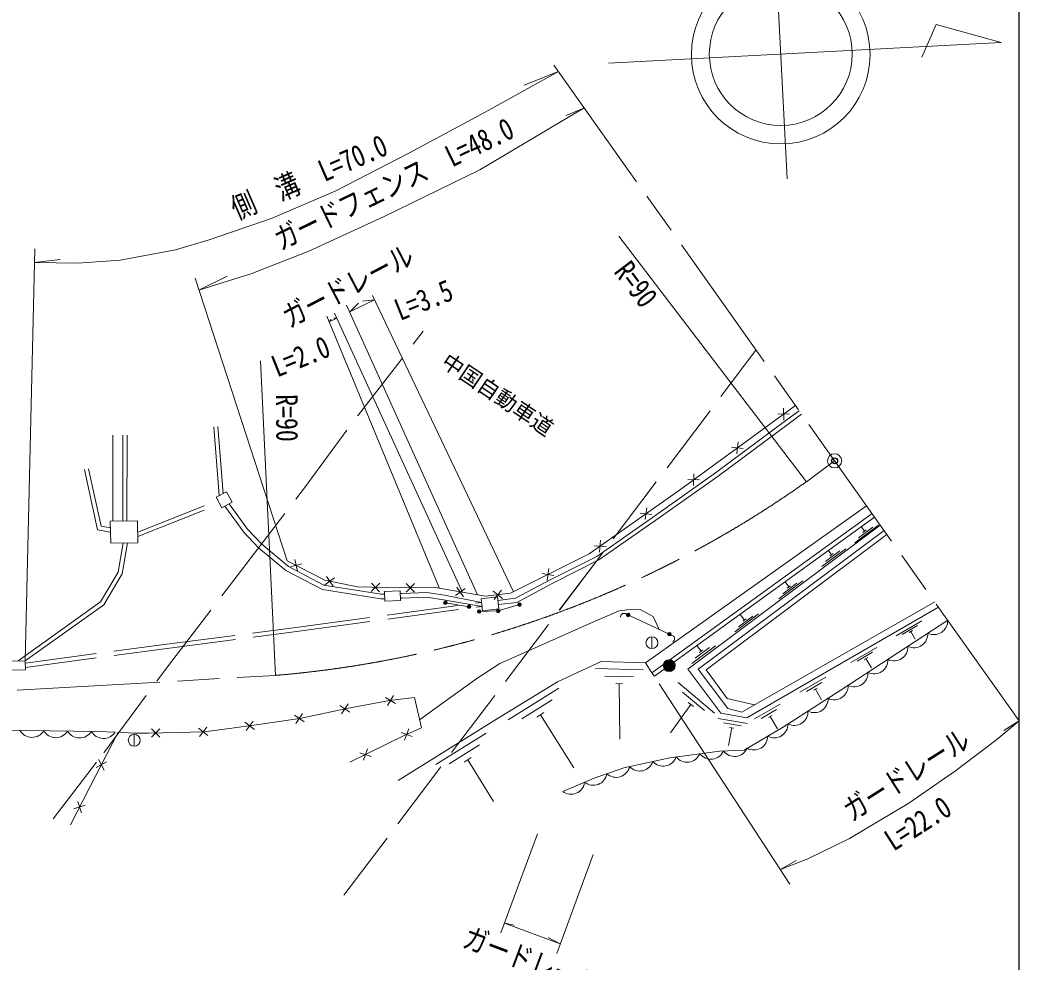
# Model space of a CAD drawing. Units: millimetres at full size, sheet at 1:1000; details may follow other scales. Extents: x 40000 to 680000, y 20000 to 380000.
# Drawn here: x 495099 to 579000, y 260774 to 339888 of the extents above; entities that cross this region are included whole.
import ezdxf
from ezdxf.enums import TextEntityAlignment as Align

# ---------------------------------------------------------------- set-up
doc = ezdxf.new("R2010")
doc.units = ezdxf.units.MM
doc.header["$LTSCALE"] = 1000
doc.header["$PDMODE"] = 32
doc.header["$PDSIZE"] = 500
doc.linetypes.add('CHAIN', pattern=[18.5, 12, -1.5, 3.5, -1.5])
doc.linetypes.add('DASHED', pattern=[7.5, 6, -1.5])
for name, color, linetype, lineweight in [('M-BGD', 7, 'Continuous', 13), ('M-BMK', 2, 'CHAIN', 13), ('M-BMK-SRVR', 3, 'Continuous', 13), ('M-STR-HTXT', 7, 'Continuous', 13), ('M-TTL-BAND', 7, 'Continuous', 25)]:
    doc.layers.add(name, color=color, linetype=linetype, lineweight=lineweight)
doc.layers.add('M-BMK-HTXT', color=7, linetype='Continuous')
doc.layers.add('M-OTRS', color=6, linetype='Continuous')
doc.styles.add('ＭＳ ゴシック', font='')
doc.styles.get('ＭＳ ゴシック').set_extended_font_data('MS Gothic')

msp = doc.modelspace()

# ---------------------------------------------------------------- hatches: boundary and pattern name
at = {"layer": 'M-BGD'}
for points in [[(530677, 290951, -0.41421), (530827, 291101, -0.41421), (530977, 290951, -0.41421), (530827, 290801, -0.41421)], [(530677, 290950, -0.41421), (530827, 291100, -0.41421), (530977, 290950, -1)], [(532667, 290614, -0.41421), (532817, 290764, -0.41421), (532967, 290614, -0.41421), (532817, 290464, -0.41421)], [(532667, 290614, -0.41421), (532817, 290764, -0.41421), (532967, 290614, -1)], [(533509, 290213, -1), (533809, 290213, -0.41421), (533659, 290063, -0.41421)], [(533509, 290213, -0.41421), (533659, 290363, -0.41421), (533809, 290213, -1)], [(535115, 290255, -0.41421), (535265, 290405, -0.41421), (535415, 290255, -0.41421), (535265, 290105, -0.41421)], [(535115, 290255, -0.41421), (535265, 290405, -0.41421), (535415, 290255, -1)], [(536900, 290793, -1), (537200, 290793, -0.41421), (537050, 290643, -0.41421)], [(536900, 290793, -0.41421), (537050, 290943, -0.41421), (537200, 290793, -1)], [(546033, 289990, -1), (546305, 289863, -0.41421), (546105, 289791, -0.41421)], [(546033, 289990, -0.41421), (546232, 290063, -0.41421), (546305, 289863, -1)], [(549507, 288371, -0.41421), (549706, 288443, -0.41421), (549778, 288244, -1)], [(549507, 288371, -0.41421), (549706, 288443, -0.41421), (549778, 288244, -1)], [(549121, 285664, -0.41421), (549621, 286164, -0.41421), (550121, 285664, -1)], [(549121, 285664, -0.41421), (549621, 286164, -0.41421), (550121, 285664, -1)]]:
    msp.add_hatch(color=256, dxfattribs=at).paths.add_polyline_path(points)

# ---------------------------------------------------------------- linework, layer by layer
at = {"layer": 'M-BGD', "linetype": 'DASHED'}
for p, q in [((522304, 266393), (556909, 312171)), ((522304, 266393), (556909, 312170)), ((504989, 296880), (511724, 299540)), ((504989, 296880), (511724, 299540)), ((504996, 296507), (511888, 299228)), ((504996, 296507), (511888, 299228))]:
    msp.add_line(p, q, dxfattribs=at)
at = {"layer": 'M-BGD'}
for p, q in [((559224, 307290), (559254, 306291)), ((559224, 307290), (559254, 306291)), ((559738, 306805), (558739, 306775)), ((559738, 306805), (558739, 306775)), ((511819, 299949), (511366, 305712)), ((511819, 299949), (511366, 305712)), ((512156, 300123), (511715, 305739)), ((512156, 300123), (511715, 305739)), ((502884, 297788), (502897, 305026)), ((502884, 297788), (502897, 305026)), ((503735, 297809), (503747, 305025)), ((503735, 297809), (503747, 305025)), ((504085, 297812), (504097, 305024)), ((504085, 297812), (504097, 305024)), ((555844, 303901), (554850, 304010)), ((555844, 303901), (554850, 304010)), ((555402, 304452), (555293, 303458)), ((555402, 304452), (555293, 303458)), ((552177, 301257), (551178, 301307)), ((552177, 301257), (551178, 301306)), ((551702, 301781), (551653, 300782)), ((551702, 301781), (551653, 300782)), ((547730, 298917), (547608, 297924)), ((547730, 298917), (547608, 297924)), ((548165, 298360), (547173, 298482)), ((548165, 298360), (547173, 298481)), ((566874, 298129), (548384, 284771)), ((566874, 298129), (548384, 284771)), ((565205, 295976), (567207, 297473)), ((565205, 295976), (567207, 297473)), ((565516, 296396), (566717, 297294)), ((565516, 296396), (566717, 297294)), ((566027, 296965), (565759, 297323)), ((566027, 296965), (565759, 297323)), ((565887, 296860), (566167, 297070)), ((565887, 296860), (566167, 297070)), ((543860, 296197), (543780, 295200)), ((543860, 296197), (543780, 295200)), ((544318, 295658), (543321, 295738)), ((544318, 295658), (543321, 295738)), ((562442, 293978), (564444, 295475)), ((562442, 293978), (564444, 295475)), ((518418, 293599), (518177, 294569)), ((518418, 293599), (518177, 294569)), ((562752, 294397), (563954, 295296)), ((562752, 294397), (563954, 295296)), ((563263, 294967), (562994, 295326)), ((563263, 294967), (562994, 295326)), ((563123, 294862), (563403, 295072)), ((563123, 294862), (563403, 295072)), ((518783, 294205), (517813, 293964)), ((518783, 294205), (517813, 293964)), ((539514, 293813), (539371, 292823)), ((539514, 293813), (539371, 292823)), ((521526, 293035), (520707, 292462)), ((521526, 293035), (520707, 292461)), ((521403, 292338), (520830, 293158)), ((521403, 292338), (520830, 293158)), ((539937, 293247), (538948, 293390)), ((539937, 293247), (538948, 293390)), ((524597, 291895), (525321, 292584)), ((524597, 291895), (525321, 292584)), ((525304, 291877), (524614, 292602)), ((525304, 291877), (524614, 292602)), ((527538, 291845), (528245, 292552)), ((528245, 291845), (527538, 292552)), ((527538, 291845), (528245, 292552)), ((528245, 291845), (527538, 292552)), ((531661, 291566), (532478, 292143)), ((531661, 291566), (532478, 292143)), ((532358, 291447), (531781, 292263)), ((532358, 291447), (531781, 292263)), ((534925, 291224), (535544, 292009)), ((534925, 291223), (535544, 292009)), ((558841, 291285), (560843, 292782)), ((558841, 291285), (560843, 292782)), ((559151, 291704), (560353, 292603)), ((559151, 291704), (560353, 292603)), ((559662, 292274), (559349, 292692)), ((559662, 292274), (559349, 292692)), ((559522, 292169), (559802, 292379)), ((559522, 292169), (559802, 292379)), ((535627, 291307), (534842, 291926)), ((535627, 291306), (534842, 291926)), ((530827, 290951), (532817, 290614)), ((530827, 290950), (532817, 290614)), ((549924, 288176), (545931, 290038)), ((549924, 288176), (545931, 290038)), ((555123, 288504), (557125, 290002)), ((555123, 288504), (557125, 290002)), ((555434, 288924), (556635, 289822)), ((555434, 288924), (556635, 289822)), ((555944, 289493), (555585, 289973)), ((555944, 289493), (555585, 289973)), ((555804, 289388), (556084, 289598)), ((555804, 289388), (556084, 289598)), ((570846, 289421), (568681, 288170)), ((570846, 289421), (568681, 288170)), ((570488, 289041), (569189, 288290)), ((570488, 289041), (569189, 288290)), ((570065, 288623), (569762, 288448)), ((570065, 288623), (569762, 288448)), ((548168, 288092), (548168, 287092)), ((548168, 288092), (548168, 287092)), ((569914, 288535), (570289, 287886)), ((569914, 288535), (570289, 287886)), ((551509, 285839), (553511, 287336)), ((551509, 285839), (553511, 287336)), ((551801, 286282), (553003, 287181)), ((551801, 286282), (553003, 287181)), ((552294, 286876), (551945, 287343)), ((552294, 286876), (551945, 287343)), ((552154, 286771), (552434, 286981)), ((552154, 286771), (552434, 286981)), ((567051, 287193), (564887, 285942)), ((567051, 287193), (564887, 285942)), ((566708, 286787), (565410, 286036)), ((566708, 286787), (565410, 286036)), ((566301, 286343), (565998, 286168)), ((566301, 286343), (565998, 286168)), ((566149, 286255), (566599, 285476)), ((566149, 286255), (566599, 285476)), ((547443, 285299), (543445, 285414)), ((547443, 285299), (543445, 285414)), ((546626, 284722), (544227, 284791)), ((546626, 284722), (544227, 284791)), ((548168, 285070), (548384, 284771)), ((548168, 285070), (548384, 284771)), ((562768, 284683), (560604, 283432)), ((562768, 284683), (560604, 283432)), ((540349, 283773), (536107, 281127)), ((540349, 283773), (536107, 281127)), ((545689, 284149), (545130, 284165)), ((545689, 284149), (545130, 284165)), ((545410, 284157), (545465, 279493)), ((545410, 284157), (545465, 279493)), ((553430, 281667), (550366, 284238)), ((553430, 281667), (550366, 284238)), ((562440, 284251), (561142, 283500)), ((562440, 284251), (561142, 283500)), ((562048, 283781), (561745, 283606)), ((562048, 283781), (561745, 283606)), ((561896, 283693), (562421, 282784)), ((561896, 283693), (562421, 282784)), ((525788, 282996), (526642, 282476)), ((525788, 282996), (526642, 282476)), ((525955, 282309), (526475, 283163)), ((525955, 282309), (526475, 283163)), ((539786, 282786), (537241, 281198)), ((539786, 282786), (537241, 281198)), ((552586, 281905), (550747, 283448)), ((552586, 281905), (550747, 283448)), ((522788, 281761), (521956, 282316)), ((522788, 281761), (521956, 282316)), ((522094, 281623), (522650, 282454)), ((522094, 281623), (522650, 282454)), ((551435, 282401), (549728, 280033)), ((551435, 282401), (549728, 280033)), ((551650, 282221), (551221, 282581)), ((551650, 282221), (551221, 282581)), ((558950, 282441), (556786, 281190)), ((558950, 282441), (556786, 281190)), ((558638, 281983), (557339, 281233)), ((558638, 281983), (557339, 281233)), ((518972, 280941), (518140, 281495)), ((518972, 280940), (518140, 281495)), ((518279, 280801), (518833, 281634)), ((518279, 280801), (518833, 281634)), ((539097, 281719), (538503, 281348)), ((539097, 281719), (538503, 281348)), ((538800, 281534), (541622, 277078)), ((538800, 281534), (541622, 277078)), ((556202, 280811), (553739, 281237)), ((556202, 280811), (553739, 281237)), ((558260, 281488), (557957, 281313)), ((558260, 281488), (557957, 281313)), ((558108, 281400), (558709, 280361)), ((558108, 281400), (558709, 280361)), ((506144, 279655), (506851, 280362)), ((506851, 279655), (506144, 280362)), ((506144, 279655), (506851, 280362)), ((506851, 279655), (506144, 280362)), ((510872, 279790), (510098, 280423)), ((510872, 279790), (510098, 280423)), ((510169, 279720), (510801, 280494)), ((510169, 279719), (510801, 280494)), ((514794, 280306), (513994, 280906)), ((514794, 280306), (513994, 280906)), ((514094, 280206), (514694, 281006)), ((514094, 280206), (514694, 281006)), ((527398, 279417), (527751, 280353)), ((527398, 279417), (527751, 280353)), ((555658, 280601), (554180, 280856)), ((555658, 280601), (554180, 280856)), ((554868, 280433), (554613, 278955)), ((554868, 280433), (554613, 278955)), ((555041, 280403), (554696, 280463)), ((555041, 280403), (554696, 280463)), ((504690, 279893), (504690, 278893)), ((504690, 279893), (504690, 278893)), ((528042, 279708), (527107, 280061)), ((528042, 279708), (527107, 280061)), ((534252, 279997), (530010, 277351)), ((534252, 279997), (530010, 277351)), ((523950, 277719), (524273, 278665)), ((523950, 277719), (524273, 278665)), ((533690, 279009), (531144, 277422)), ((533690, 279009), (531144, 277422)), ((502159, 276900), (501703, 277790)), ((502159, 276900), (501703, 277790)), ((524585, 278030), (523638, 278354)), ((524585, 278030), (523638, 278354)), ((533000, 277943), (532406, 277572)), ((533000, 277943), (532406, 277572)), ((532703, 277757), (534853, 274247)), ((532703, 277757), (534853, 274247)), ((501486, 277117), (502376, 277573)), ((501486, 277117), (502376, 277573)), ((499624, 273635), (500577, 273939)), ((499624, 273635), (500577, 273939)), ((499948, 274264), (500252, 273311)), ((499948, 274264), (500252, 273311))]:
    msp.add_line(p, q, dxfattribs=at)
at = {"layer": 'M-BGD', "linetype": 'DASHED'}
for points in [[(497892, 272797), (502131, 278352), (507489, 285571), (513695, 293687), (518996, 300597), (523518, 306730), (528970, 313762)], [(497892, 272797), (502131, 278352), (507489, 285571), (513695, 293687), (518996, 300597), (523518, 306730), (528970, 313762)], [(512304, 299065), (513910, 296867), (515135, 295564), (517425, 293660), (520502, 292051), (525417, 291265), (525747, 291277)], [(512304, 299064), (513910, 296867), (515135, 295564), (517425, 293660), (520502, 292051), (525417, 291265), (525747, 291277)], [(495553, 285871), (507198, 287437), (518501, 288904), (533861, 290981)], [(495553, 285871), (507198, 287437), (518501, 288904), (533861, 290980)], [(495564, 285520), (507243, 287090), (518547, 288557), (533904, 290633)], [(495564, 285520), (507243, 287090), (518547, 288557), (533904, 290633)]]:
    msp.add_lwpolyline(points, dxfattribs=at)
at = {"layer": 'M-BGD'}
for points in [[(517549, 294475), (520692, 292834), (523433, 292278), (526972, 292190), (529956, 292218), (534183, 291492), (536286, 291740), (542894, 295044), (550475, 300405), (560220, 307505)], [(517549, 294475), (520692, 292834), (523433, 292278), (526972, 292190), (529956, 292218), (534183, 291492), (536286, 291740), (542894, 295044), (550475, 300405), (560220, 307505)], [(535237, 291137), (536712, 291319), (539683, 292912), (543536, 294843), (548492, 298302), (553520, 301866), (559529, 306322), (560536, 307060)], [(535237, 291137), (536712, 291319), (539683, 292912), (543536, 294843), (548492, 298302), (553520, 301866), (559529, 306322), (560536, 307060)], [(535280, 290789), (536819, 290980), (539844, 292602), (543715, 294541), (548694, 298016), (553725, 301582), (559736, 306040), (560738, 306775)], [(535280, 290789), (536819, 290980), (539844, 292602), (543715, 294541), (548694, 298016), (553725, 301582), (559736, 306040), (560738, 306775)], [(502699, 296868), (501623, 297062), (500515, 302124)], [(502699, 296868), (501623, 297062), (500515, 302124)], [(502692, 297225), (501915, 297365), (500857, 302199)], [(502692, 297225), (501915, 297365), (500857, 302199)], [(512661, 299253), (514218, 297123), (515410, 295856), (517648, 293994), (520630, 292435), (525441, 291666), (525732, 291677)], [(512661, 299253), (514218, 297123), (515410, 295856), (517648, 293994), (520630, 292435), (525441, 291666), (525732, 291677)], [(566660, 298430), (548168, 285070), (547636, 285894), (566203, 299074)], [(566660, 298430), (548168, 285070), (547636, 285894), (566203, 299074)], [(572237, 290571), (556141, 281268), (553953, 281667), (551192, 285377), (567348, 297460)], [(572237, 290571), (556141, 281268), (553953, 281667), (551192, 285377), (567348, 297460)], [(571920, 291017), (555731, 281755), (554537, 282075), (552041, 285371), (567667, 297011)], [(571920, 291017), (555731, 281755), (554537, 282075), (552041, 285371), (567667, 297011)], [(556788, 282360), (554488, 282918), (552715, 285300), (567896, 296688)], [(556788, 282360), (554488, 282918), (552715, 285300), (567896, 296688)], [(494938, 286055), (501864, 291016), (503348, 293503), (503765, 295965)], [(494938, 286055), (501864, 291016), (503348, 293503), (503765, 295965)], [(495547, 286060), (502128, 290774), (503682, 293380), (504121, 295972)], [(495547, 286060), (502128, 290774), (503682, 293380), (504121, 295972)], [(527028, 291723), (527171, 291729), (529277, 291805), (530739, 291574), (533861, 290980)], [(527028, 291723), (527171, 291729), (529277, 291805), (530739, 291574), (533861, 290980)], [(527042, 291324), (527186, 291329), (529253, 291403), (530670, 291180), (533904, 290633)], [(527042, 291324), (527186, 291329), (529253, 291403), (530670, 291180), (533904, 290633)], [(528661, 281109), (530480, 282421), (533459, 284590), (535394, 285835), (538827, 287348), (542765, 289122), (545422, 290275), (546499, 290401), (547185, 290391), (548282, 289800), (548783, 288708)], [(528661, 281109), (530480, 282421), (533459, 284590), (535394, 285835), (538827, 287348), (542765, 289122), (545422, 290275), (546499, 290401), (547185, 290391), (548282, 289800), (548783, 288708)], [(533659, 290213), (535265, 290255), (537050, 290793)], [(533659, 290213), (535265, 290255), (537050, 290793)], [(540677, 275091), (543332, 276212), (545824, 277078), (549673, 277934), (553840, 278480), (555910, 278576), (559139, 280474), (563986, 283573), (573009, 289482)], [(540677, 275091), (543332, 276212), (545824, 277078), (549673, 277934), (553840, 278480), (555910, 278576), (559139, 280474), (563986, 283573), (573009, 289482)], [(547636, 285894), (543906, 286001), (540227, 284313), (534974, 281083), (526865, 276026)], [(547636, 285894), (543906, 286001), (540227, 284313), (534974, 281083), (526865, 276026)], [(499328, 272292), (500993, 275516), (503335, 280081), (504626, 280001), (505895, 279993), (510604, 280110), (514550, 280627), (518612, 281226), (522543, 282076), (526120, 282724), (528218, 282991), (528817, 280447), (527419, 279815), (522811, 277554)], [(499328, 272292), (500993, 275516), (503335, 280081), (504626, 280001), (505895, 279993), (510604, 280110), (514550, 280627), (518612, 281226), (522543, 282076), (526120, 282724), (528218, 282991), (528817, 280447), (527419, 279815), (522811, 277554)], [(434869, 264370), (433754, 268427), (433091, 271184), (432505, 273793), (432346, 276551), (432558, 277664), (433407, 278009), (438130, 278274), (447423, 278674), (458388, 279313), (465954, 279845), (475035, 280137), (482045, 280563), (491601, 280271), (501662, 280139), (503098, 280090)], [(434869, 264370), (433754, 268427), (433091, 271184), (432505, 273793), (432346, 276551), (432558, 277664), (433407, 278009), (438130, 278274), (447423, 278674), (458388, 279313), (465954, 279845), (475035, 280137), (482045, 280563), (491601, 280271), (501662, 280139), (503098, 280090)]]:
    msp.add_lwpolyline(points, dxfattribs=at)
for points in [[(511574, 299823), (512047, 298929), (512920, 299390), (512452, 300275)], [(511574, 299823), (512047, 298929), (512920, 299390), (512452, 300275)], [(502681, 297784), (502718, 295944), (505006, 295990), (504970, 297829)], [(502681, 297784), (502718, 295944), (505006, 295990), (504970, 297829)], [(525724, 291898), (527020, 291945), (527050, 291127), (525754, 291080)], [(525724, 291898), (527020, 291945), (527050, 291127), (525754, 291080)], [(533825, 291272), (535199, 291442), (535324, 290433), (533950, 290262)], [(533825, 291272), (535199, 291442), (535324, 290433), (533950, 290262)], [(494321, 285287), (494320, 286049), (495547, 286060), (495571, 285320)], [(494321, 285287), (494320, 286049), (495547, 286060), (495571, 285320)]]:
    msp.add_lwpolyline(points, close=True, dxfattribs=at)
for centre, radius in [((530827, 290951), 150), ((530827, 290950), 150), ((532817, 290614), 150), ((532817, 290614), 150), ((533659, 290213), 150), ((533659, 290213), 150), ((535265, 290255), 150), ((535265, 290255), 150), ((537050, 290793), 150), ((537050, 290793), 150), ((546169, 289927), 150), ((546169, 289927), 150), ((548168, 287592), 500), ((548168, 287592), 500), ((549642, 288307), 150), ((549642, 288307), 150), ((549621, 285664), 500), ((549621, 285664), 500), ((504690, 279393), 500), ((504690, 279393), 500)]:
    msp.add_circle(centre, radius, dxfattribs=at)
for centre, radius, start, end in [((545827, 289767), 290, 69.11704, 188.14666), ((545827, 289767), 290, 69.11704, 188.14666), ((571850, 289427), 1160, 243.70519, 2.73481), ((571850, 289427), 1160, 243.70519, 2.73481), ((549783, 287922), 290, 301.86417, 60.89379), ((549783, 287922), 290, 301.86417, 60.89379), ((570177, 288331), 1160, 243.70519, 2.73481), ((570177, 288331), 1160, 243.70519, 2.73481), ((568504, 287236), 1160, 243.70519, 2.73481), ((568504, 287236), 1160, 243.70519, 2.73481), ((566831, 286140), 1160, 243.70519, 2.73481), ((566831, 286140), 1160, 243.70519, 2.73481), ((565158, 285044), 1160, 243.70519, 2.73481), ((565158, 285044), 1160, 243.70519, 2.73481), ((563484, 283956), 1160, 243.32703, 2.35665), ((563484, 283956), 1160, 243.32703, 2.35665), ((561804, 282877), 1160, 243.07535, 2.10497), ((561804, 282877), 1160, 243.07535, 2.10497), ((560130, 281793), 1149, 242.76506, 2.42057), ((560130, 281793), 1149, 242.76506, 2.42057), ((558443, 280761), 1160, 241.5013, 0.53092), ((558443, 280761), 1160, 241.5013, 0.53092), ((496107, 280801), 1160, 209.73129, 328.76091), ((496107, 280801), 1160, 209.73129, 328.76091), ((498107, 280775), 1160, 209.73102, 328.76064), ((498107, 280774), 1160, 209.73102, 328.76064), ((500107, 280748), 1160, 209.70754, 328.73716), ((500107, 280748), 1160, 209.70754, 328.73716), ((502115, 280706), 1160, 208.88064, 327.91026), ((502115, 280706), 1160, 208.88064, 327.91026), ((556729, 279741), 1160, 240.96063, 359.99025), ((556729, 279741), 1160, 240.96063, 359.99025), ((555105, 279196), 1160, 217.12026, 336.14988), ((555105, 279196), 1160, 217.12026, 336.14988), ((549115, 278388), 1160, 221.64847, 340.67809), ((549115, 278388), 1160, 221.64847, 340.67809), ((551125, 278718), 1160, 217.94691, 336.97653), ((551125, 278718), 1160, 217.94691, 336.97653), ((553118, 278964), 1160, 217.12798, 336.1576), ((553118, 278964), 1160, 217.12798, 336.1576), ((545164, 277442), 1160, 228.04774, 347.07736), ((545164, 277442), 1160, 228.04774, 347.07736), ((547144, 277975), 1160, 223.02488, 342.0545), ((547144, 277975), 1160, 223.02488, 342.0545), ((543245, 276774), 1160, 231.27139, 350.33872), ((543245, 276774), 1160, 231.27139, 350.33872), ((541370, 276022), 1160, 233.38338, 352.413), ((541370, 276022), 1160, 233.38338, 352.413)]:
    msp.add_arc(centre, radius, start, end, dxfattribs=at)
at = {"layer": 'M-BMK'}
for p, q in [((579000, 281041), (539664, 336472)), ((579000, 281040), (539664, 336472)), ((561141, 301108), (563513, 302865)), ((561141, 301108), (563513, 302865)), ((365572, 276136), (516556, 284847)), ((365572, 276136), (516556, 284847))]:
    msp.add_line(p, q, dxfattribs=at)
msp.add_arc((509102, 374538), 90000, 274.75079, 305.32459, dxfattribs=at)
msp.add_arc((509102, 374538), 90000, 274.75079, 305.32459, dxfattribs=at)
at = {"layer": 'M-BMK-SRVR'}
for p, q in [((558444, 347514), (559539, 326543)), ((558444, 347514), (559539, 326543)), ((572037, 339518), (570833, 336770)), ((572037, 339518), (570833, 336770)), ((577496, 337995), (572037, 339518)), ((577496, 337995), (572037, 339518)), ((544511, 336272), (577496, 337995)), ((544511, 336272), (577496, 337995))]:
    msp.add_line(p, q, dxfattribs=at)
for centre, radius in [((558994, 336986), 7500), ((558994, 336986), 7500), ((558992, 337029), 6000), ((558992, 337029), 6000), ((563513, 302865), 600), ((563513, 302865), 600)]:
    msp.add_circle(centre, radius, dxfattribs=at)
at = {"layer": 'M-OTRS'}
msp.add_point((563513, 302865), dxfattribs=at)
msp.add_point((563513, 302865), dxfattribs=at)
at = {"layer": 'M-STR-HTXT'}
for p, q in [((540317, 335552), (537434, 334426)), ((540317, 335552), (537434, 334426)), ((542463, 332496), (540973, 331865)), ((542463, 332496), (540973, 331865)), ((545401, 321737), (561141, 301108)), ((545401, 321737), (561141, 301108)), ((496353, 320660), (495547, 286060)), ((496353, 320660), (495547, 286060)), ((496327, 319534), (498479, 319781)), ((496327, 319534), (498479, 319781)), ((517549, 294475), (509802, 318204)), ((517549, 294475), (509802, 318204)), ((510129, 317202), (512500, 318370)), ((510129, 317202), (512500, 318370)), ((522793, 315381), (524885, 316372)), ((522793, 315381), (524885, 316372)), ((524885, 316372), (523860, 316265)), ((524885, 316372), (523860, 316265)), ((524712, 316738), (536543, 291869)), ((524712, 316738), (536543, 291869)), ((522534, 315950), (533526, 291605)), ((522534, 315950), (533526, 291605)), ((522793, 315381), (523526, 316106)), ((522793, 315381), (523526, 316106)), ((520874, 315014), (530329, 292154)), ((520874, 315014), (530329, 292154)), ((521065, 314550), (521714, 314849)), ((521065, 314550), (521714, 314849)), ((521065, 314550), (521243, 314745)), ((521065, 314550), (521243, 314745)), ((521714, 314849), (521450, 314841)), ((521714, 314849), (521450, 314841)), ((521526, 315255), (532264, 291821)), ((521526, 315255), (532264, 291821)), ((515286, 311252), (516556, 284847)), ((515286, 311252), (516556, 284847)), ((548783, 284128), (559742, 267326)), ((548783, 284128), (559742, 267326)), ((579000, 281041), (577722, 280230)), ((579000, 281040), (577722, 280230)), ((538551, 271533), (535488, 263227)), ((538551, 271533), (535488, 263227)), ((543242, 269804), (540180, 261498)), ((543242, 269804), (540180, 261498)), ((558956, 268532), (560281, 269287)), ((558956, 268532), (560281, 269287)), ((535784, 264030), (540476, 262301)), ((535784, 264030), (536612, 263861)), ((535784, 264030), (540476, 262300)), ((535784, 264030), (536612, 263861)), ((540476, 262301), (539467, 262842)), ((540476, 262300), (539467, 262842))]:
    msp.add_line(p, q, dxfattribs=at)
for points in [[(496327, 319534), (499956, 319455), (503514, 319730), (508152, 320585), (510997, 321415), (516274, 323236), (521612, 325553), (527743, 328689), (534163, 332149), (540317, 335552)], [(496327, 319534), (499956, 319455), (503514, 319730), (508152, 320585), (510997, 321415), (516274, 323236), (521612, 325553), (527743, 328689), (534163, 332149), (540317, 335552)], [(510129, 317202), (514560, 318594), (519365, 320477), (525635, 323366), (533726, 327294), (542479, 332505)], [(510129, 317202), (514560, 318594), (519365, 320477), (525635, 323366), (533726, 327294), (542479, 332505)], [(579000, 281041), (577148, 279465), (573659, 276827), (569745, 274117), (564758, 271152), (561255, 269447), (558956, 268532)], [(579000, 281040), (577148, 279465), (573659, 276827), (569745, 274117), (564758, 271152), (561255, 269447), (558956, 268532)]]:
    msp.add_lwpolyline(points, dxfattribs=at)
at = {"layer": 'M-TTL-BAND'}
msp.add_line((579000, 20000), (579000, 370000), dxfattribs=at)
msp.add_line((579000, 20000), (579000, 370000), dxfattribs=at)

# ---------------------------------------------------------------- texts
at = {"layer": 'M-BMK-HTXT', "style": 'ＭＳ ゴシック'}
msp.add_text('中国自動車道', height=1320, rotation=326.054, dxfattribs=at).set_placement((530143, 310575), align=Align.BOTTOM_LEFT)
msp.add_text('中国自動車道', height=1320, rotation=326.054, dxfattribs=at).set_placement((530143, 310575), align=Align.BOTTOM_LEFT)
at = {"layer": 'M-STR-HTXT', "style": 'ＭＳ ゴシック', "width": 0.8}
for s, rotation, p in [('ガードフェンス\u3000L=48.0', 25.892, (527119, 324811)), ('ガードフェンス\u3000L=48.0', 25.892, (527119, 324811)), ('側\u3000溝\u3000L=70.0', 23.475, (519954, 325360)), ('側\u3000溝\u3000L=70.0', 23.475, (519954, 325360)), ('ガードレール', 27.486, (523300, 316259)), ('ガードレール', 27.486, (523300, 316259)), ('L=3.5', 21.827, (529539, 315021)), ('L=3.5', 21.827, (529539, 315021)), ('L=2.0', 21.827, (519211, 310276)), ('L=2.0', 21.827, (519211, 310276)), ('ガードレール', 32.48, (570317, 275281)), ('ガードレール', 32.48, (570317, 275281)), ('L=22.0', 32.48, (571283, 271177)), ('L=22.0', 32.48, (571283, 271176)), ('ガードレール', 339.466, (537574, 259483)), ('ガードレール', 339.466, (537574, 259483))]:
    msp.add_text(s, height=1833, rotation=rotation, dxfattribs=at).set_placement(p, align=Align.BOTTOM_CENTER)
for rotation, p in [(307.174, (546369, 319843)), (307.174, (546369, 319843)), (270.618, (518424, 308467)), (270.618, (518424, 308467))]:
    msp.add_text('R=90', height=1833, rotation=rotation, dxfattribs=at).set_placement(p, align=Align.TOP_LEFT)

doc.saveas('drawing.dxf')
